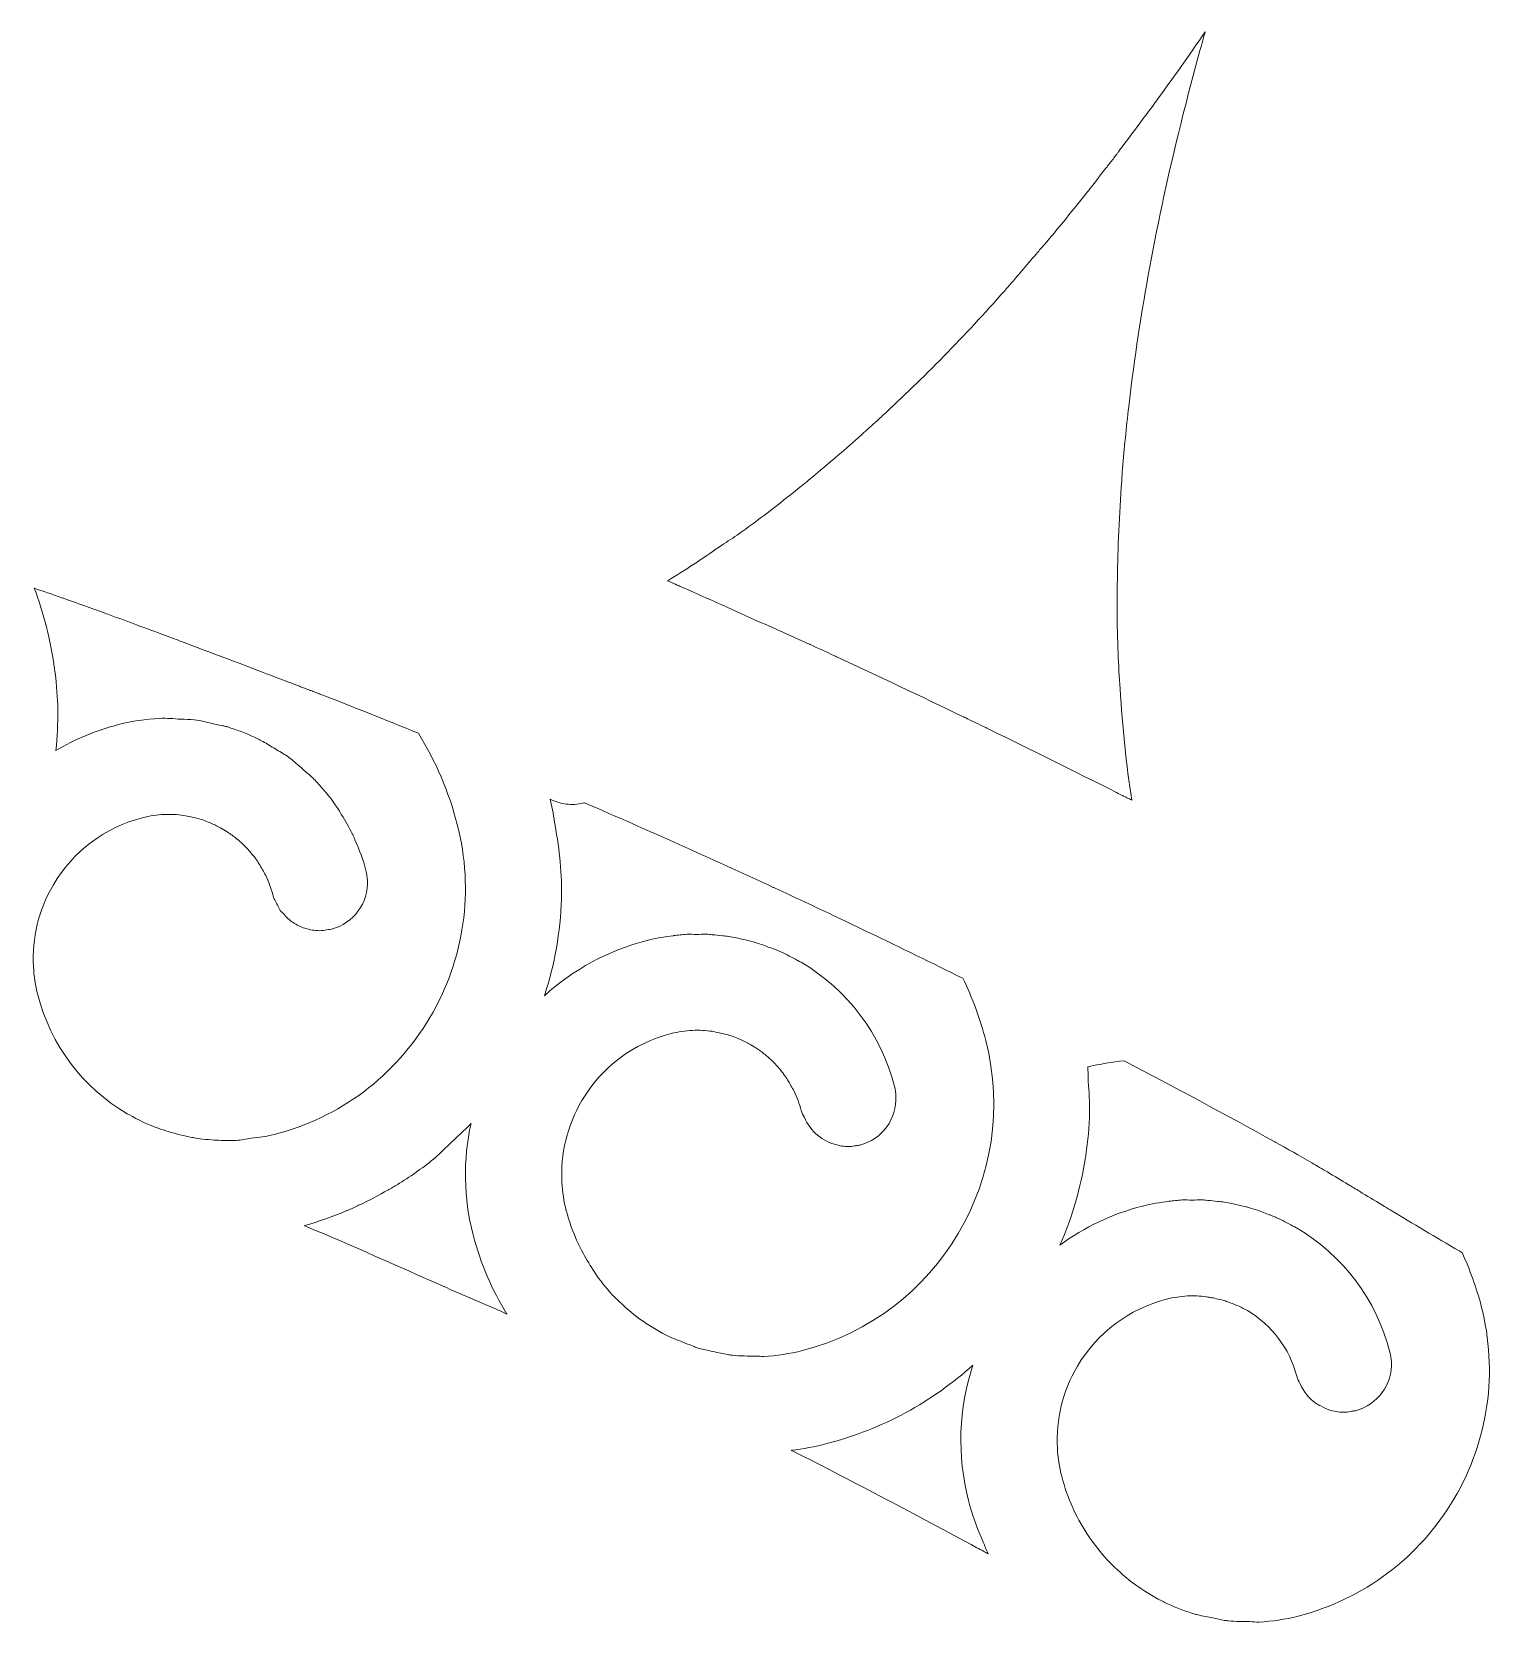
# Model space of a CAD drawing. Header units: millimetres. Extents: x -416 to 1516, y -417 to 43.
# Drawn here: x 958.66 to 973.9, y -35.03 to -18.49 of the extents above; entities that cross this region are included whole.
import ezdxf

# ---------------------------------------------------------------- set-up
doc = ezdxf.new("R2010")
doc.units = ezdxf.units.MM
doc.header["$MEASUREMENT"] = 0
doc.layers.add('Layer 2', color=7, linetype='Continuous')

msp = doc.modelspace()

# ---------------------------------------------------------------- linework, layer by layer
at = {"layer": 'Layer 2', "lineweight": 0}
for points, knots in [([(970.847, -18.53), (970.767, -18.81), (970.694, -19.087), (970.626, -19.362), (970.372, -20.367), (970.19, -21.338), (970.077, -22.268), (970.072, -22.31), (970.067, -22.352), (970.062, -22.393), (970.037, -22.61), (970.015, -22.825), (969.998, -23.036), (969.994, -23.08), (969.992, -23.122), (969.989, -23.165), (969.963, -23.515), (969.949, -23.857), (969.944, -24.192), (969.943, -24.298), (969.941, -24.405), (969.941, -24.51), (969.942, -24.66), (969.946, -24.808), (969.952, -24.955), (969.957, -25.08), (969.964, -25.203), (969.972, -25.326), (969.998, -25.725), (970.035, -26.115), (970.095, -26.485), (970.078, -26.476), (970.06, -26.468), (970.042, -26.459), (970.027, -26.451), (970.011, -26.444), (969.996, -26.436), (969.976, -26.426), (969.956, -26.416), (969.936, -26.406), (969.498, -26.184), (969.057, -25.965), (968.615, -25.749), (968.61, -25.747), (968.606, -25.745), (968.601, -25.742), (968.593, -25.738), (968.584, -25.734), (968.576, -25.73), (968.544, -25.714), (968.512, -25.699), (968.48, -25.683), (968.45, -25.669), (968.421, -25.655), (968.391, -25.64), (968.388, -25.639), (968.386, -25.638), (968.383, -25.637), (968.383, -25.637), (968.383, -25.637), (968.383, -25.637), (968.373, -25.632), (968.364, -25.627), (968.354, -25.623), (968.348, -25.62), (968.341, -25.617), (968.335, -25.614), (967.901, -25.403), (967.464, -25.197), (967.025, -24.993), (967.018, -24.99), (967.012, -24.987), (967.004, -24.983), (966.92, -24.944), (966.835, -24.905), (966.751, -24.866), (966.747, -24.864), (966.744, -24.862), (966.74, -24.861), (966.537, -24.768), (966.332, -24.679), (966.128, -24.587), (965.885, -24.478), (965.643, -24.367), (965.399, -24.261), (965.392, -24.258), (965.385, -24.255), (965.379, -24.252), (965.372, -24.249), (965.366, -24.246), (965.359, -24.243), (965.357, -24.242), (965.355, -24.241), (965.353, -24.241), (965.351, -24.24), (965.35, -24.239), (965.349, -24.239), (965.322, -24.227), (965.296, -24.215), (965.269, -24.203), (965.271, -24.203), (965.272, -24.202), (965.273, -24.201), (965.452, -24.093), (965.63, -23.971), (965.808, -23.849), (965.869, -23.807), (965.93, -23.771), (965.992, -23.728), (966.208, -23.574), (966.424, -23.407), (966.64, -23.234), (966.643, -23.232), (966.645, -23.229), (966.648, -23.227), (966.649, -23.226), (966.65, -23.225), (966.652, -23.224), (966.652, -23.224), (966.653, -23.223), (966.653, -23.223), (966.704, -23.182), (966.756, -23.138), (966.807, -23.096), (966.808, -23.095), (966.809, -23.094), (966.81, -23.093), (966.813, -23.091), (966.816, -23.088), (966.818, -23.086), (966.823, -23.082), (966.828, -23.079), (966.832, -23.075), (966.992, -22.942), (967.151, -22.805), (967.309, -22.662), (967.313, -22.658), (967.317, -22.655), (967.32, -22.652), (967.321, -22.651), (967.323, -22.65), (967.324, -22.649), (967.326, -22.646), (967.329, -22.644), (967.332, -22.641), (967.332, -22.641), (967.333, -22.64), (967.333, -22.64), (967.334, -22.64), (967.334, -22.639), (967.334, -22.639), (967.384, -22.594), (967.433, -22.551), (967.482, -22.505), (967.483, -22.504), (967.484, -22.503), (967.485, -22.502), (967.487, -22.501), (967.489, -22.499), (967.491, -22.497), (967.494, -22.495), (967.497, -22.492), (967.5, -22.489), (967.713, -22.291), (967.926, -22.087), (968.137, -21.871), (968.137, -21.871), (968.138, -21.87), (968.138, -21.87), (968.14, -21.868), (968.141, -21.867), (968.142, -21.865), (968.354, -21.649), (968.564, -21.421), (968.773, -21.187), (968.775, -21.184), (968.778, -21.181), (968.78, -21.178), (968.782, -21.176), (968.783, -21.175), (968.784, -21.173), (968.785, -21.173), (968.785, -21.172), (968.786, -21.171), (968.885, -21.06), (968.983, -20.941), (969.082, -20.826), (969.086, -20.821), (969.091, -20.816), (969.095, -20.811), (969.102, -20.803), (969.109, -20.795), (969.116, -20.786), (969.129, -20.771), (969.143, -20.755), (969.156, -20.74), (969.227, -20.656), (969.298, -20.574), (969.369, -20.487), (969.371, -20.485), (969.373, -20.482), (969.375, -20.479), (969.376, -20.478), (969.378, -20.476), (969.379, -20.475), (969.38, -20.473), (969.381, -20.471), (969.383, -20.47), (969.383, -20.47), (969.384, -20.469), (969.384, -20.469), (969.384, -20.468), (969.385, -20.467), (969.386, -20.466), (969.533, -20.286), (969.679, -20.1), (969.825, -19.912), (969.827, -19.909), (969.829, -19.906), (969.831, -19.904), (969.835, -19.899), (969.839, -19.894), (969.843, -19.889), (969.85, -19.879), (969.857, -19.871), (969.865, -19.861), (969.887, -19.832), (969.91, -19.802), (969.933, -19.772), (969.939, -19.764), (969.945, -19.756), (969.951, -19.748), (969.955, -19.743), (969.959, -19.738), (969.962, -19.733), (969.964, -19.731), (969.966, -19.728), (969.967, -19.726), (970.041, -19.629), (970.114, -19.53), (970.187, -19.431), (970.236, -19.366), (970.285, -19.302), (970.334, -19.234), (970.334, -19.234), (970.335, -19.233), (970.336, -19.232), (970.337, -19.23), (970.339, -19.228), (970.34, -19.226), (970.514, -18.988), (970.687, -18.745), (970.857, -18.494), (970.853, -18.506), (970.851, -18.518), (970.847, -18.53)], [0, 0, 0, 0, 1, 1, 1, 2, 2, 2, 3, 3, 3, 4, 4, 4, 5, 5, 5, 6, 6, 6, 7, 7, 7, 8, 8, 8, 9, 9, 9, 10, 10, 10, 11, 11, 11, 12, 12, 12, 13, 13, 13, 14, 14, 14, 15, 15, 15, 16, 16, 16, 17, 17, 17, 18, 18, 18, 19, 19, 19, 20, 20, 20, 21, 21, 21, 22, 22, 22, 23, 23, 23, 24, 24, 24, 25, 25, 25, 26, 26, 26, 27, 27, 27, 28, 28, 28, 29, 29, 29, 30, 30, 30, 31, 31, 31, 32, 32, 32, 33, 33, 33, 34, 34, 34, 35, 35, 35, 36, 36, 36, 37, 37, 37, 38, 38, 38, 39, 39, 39, 40, 40, 40, 41, 41, 41, 42, 42, 42, 43, 43, 43, 44, 44, 44, 45, 45, 45, 46, 46, 46, 47, 47, 47, 48, 48, 48, 49, 49, 49, 50, 50, 50, 51, 51, 51, 52, 52, 52, 53, 53, 53, 54, 54, 54, 55, 55, 55, 56, 56, 56, 57, 57, 57, 58, 58, 58, 59, 59, 59, 60, 60, 60, 61, 61, 61, 62, 62, 62, 63, 63, 63, 64, 64, 64, 65, 65, 65, 66, 66, 66, 67, 67, 67, 68, 68, 68, 69, 69, 69, 70, 70, 70, 71, 71, 71, 72, 72, 72, 73, 73, 73, 74, 74, 74, 75, 75, 75, 76, 76, 76, 77, 77, 77, 78, 78, 78, 79, 79, 79, 80, 80, 80, 81, 81, 81, 82, 82, 82, 83, 83, 83, 84, 84, 84, 85, 85, 85, 85]), ([(961.274, -27.664), (961.304, -27.7), (961.338, -27.732), (961.377, -27.758), (961.414, -27.782), (961.453, -27.803), (961.496, -27.817), (961.496, -27.817), (961.496, -27.817), (961.496, -27.817), (961.503, -27.819), (961.51, -27.82), (961.517, -27.822), (961.517, -27.822), (961.517, -27.822), (961.517, -27.822), (961.567, -27.836), (961.619, -27.844), (961.672, -27.841), (961.672, -27.841), (961.672, -27.841), (961.672, -27.841), (961.672, -27.841), (961.672, -27.841), (961.672, -27.841), (961.696, -27.84), (961.72, -27.835), (961.744, -27.83), (961.753, -27.828), (961.763, -27.828), (961.773, -27.826), (962.007, -27.766), (962.16, -27.55), (962.148, -27.317), (962.146, -27.284), (962.141, -27.251), (962.133, -27.217), (962.104, -27.105), (962.064, -26.999), (962.018, -26.897), (962.011, -26.878), (962.003, -26.859), (961.995, -26.841), (961.99, -26.83), (961.983, -26.821), (961.978, -26.811), (961.943, -26.742), (961.906, -26.675), (961.864, -26.611), (961.858, -26.602), (961.854, -26.591), (961.848, -26.582), (961.837, -26.565), (961.825, -26.549), (961.814, -26.533), (961.756, -26.451), (961.693, -26.372), (961.625, -26.3), (961.621, -26.296), (961.619, -26.292), (961.615, -26.289), (961.6, -26.272), (961.583, -26.257), (961.567, -26.241), (961.548, -26.223), (961.526, -26.207), (961.507, -26.189), (961.474, -26.16), (961.441, -26.13), (961.407, -26.103), (961.386, -26.086), (961.368, -26.066), (961.346, -26.051), (961.336, -26.043), (961.326, -26.036), (961.316, -26.028), (961.296, -26.014), (961.273, -26.003), (961.253, -25.99), (961.232, -25.976), (961.21, -25.964), (961.189, -25.951), (961.147, -25.926), (961.106, -25.897), (961.061, -25.874), (961.043, -25.864), (961.026, -25.854), (961.008, -25.845), (960.918, -25.802), (960.824, -25.765), (960.729, -25.735), (960.729, -25.734), (960.729, -25.734), (960.728, -25.734), (960.718, -25.73), (960.708, -25.725), (960.698, -25.722), (960.687, -25.719), (960.676, -25.718), (960.665, -25.715), (960.659, -25.713), (960.652, -25.713), (960.645, -25.711), (960.622, -25.706), (960.598, -25.702), (960.575, -25.696), (960.5, -25.678), (960.425, -25.657), (960.347, -25.648), (960.302, -25.642), (960.255, -25.645), (960.209, -25.642), (960.134, -25.638), (960.06, -25.63), (959.984, -25.634), (959.844, -25.641), (959.702, -25.662), (959.561, -25.698), (959.561, -25.698), (959.561, -25.698), (959.561, -25.698), (959.445, -25.728), (959.332, -25.766), (959.223, -25.811), (959.114, -25.857), (959.009, -25.909), (958.909, -25.968), (958.924, -25.828), (958.93, -25.687), (958.929, -25.545), (958.929, -25.545), (958.929, -25.545), (958.929, -25.545), (958.927, -25.418), (958.917, -25.29), (958.902, -25.163), (958.901, -25.16), (958.901, -25.157), (958.9, -25.154), (958.9, -25.154), (958.9, -25.154), (958.9, -25.154), (958.9, -25.154), (958.9, -25.15), (958.9, -25.15), (958.9, -25.149), (958.9, -25.149), (958.899, -25.148), (958.899, -25.146), (958.899, -25.143), (958.898, -25.141), (958.896, -25.118), (958.892, -25.096), (958.889, -25.074), (958.888, -25.073), (958.888, -25.072), (958.888, -25.071), (958.887, -25.064), (958.886, -25.057), (958.885, -25.05), (958.885, -25.05), (958.885, -25.05), (958.885, -25.05), (958.871, -24.955), (958.853, -24.861), (958.831, -24.767), (958.831, -24.767), (958.831, -24.767), (958.831, -24.767), (958.829, -24.76), (958.828, -24.753), (958.826, -24.746), (958.826, -24.745), (958.826, -24.744), (958.825, -24.742), (958.82, -24.723), (958.816, -24.703), (958.811, -24.683), (958.81, -24.677), (958.808, -24.672), (958.807, -24.666), (958.807, -24.664), (958.806, -24.662), (958.806, -24.66), (958.805, -24.659), (958.805, -24.657), (958.805, -24.656), (958.771, -24.53), (958.733, -24.404), (958.685, -24.28), (958.685, -24.281), (958.686, -24.281), (958.686, -24.281), (958.773, -24.31), (958.869, -24.343), (958.972, -24.379), (958.977, -24.381), (958.983, -24.383), (958.989, -24.385), (959.07, -24.414), (959.157, -24.445), (959.244, -24.477), (959.297, -24.495), (959.35, -24.515), (959.404, -24.534), (959.424, -24.542), (959.445, -24.549), (959.465, -24.557), (959.561, -24.592), (959.659, -24.628), (959.758, -24.664), (959.763, -24.666), (959.768, -24.668), (959.773, -24.67), (959.882, -24.71), (959.991, -24.751), (960.1, -24.791), (960.139, -24.806), (960.177, -24.82), (960.215, -24.835), (960.288, -24.862), (960.361, -24.889), (960.431, -24.916), (960.788, -25.05), (961.113, -25.175), (961.337, -25.26), (961.358, -25.268), (961.377, -25.275), (961.396, -25.283), (961.402, -25.285), (961.408, -25.287), (961.413, -25.289), (961.419, -25.291), (961.426, -25.294), (961.432, -25.296), (961.447, -25.302), (961.46, -25.307), (961.473, -25.312), (961.48, -25.314), (961.486, -25.317), (961.493, -25.319), (961.509, -25.325), (961.527, -25.332), (961.54, -25.337), (961.541, -25.338), (961.542, -25.338), (961.543, -25.339), (961.557, -25.344), (961.566, -25.347), (961.577, -25.351), (961.58, -25.352), (961.582, -25.353), (961.584, -25.354), (961.596, -25.358), (961.61, -25.364), (961.618, -25.367), (961.618, -25.367), (961.618, -25.367), (961.619, -25.367), (961.63, -25.371), (961.633, -25.372), (961.637, -25.373), (961.639, -25.374), (961.646, -25.377), (961.646, -25.377), (961.992, -25.511), (962.335, -25.65), (962.678, -25.789), (962.856, -26.076), (962.994, -26.395), (963.082, -26.739), (963.258, -27.424), (963.157, -28.136), (962.797, -28.745), (962.437, -29.354), (961.862, -29.786), (961.177, -29.962), (961.098, -29.983), (961.018, -29.989), (960.939, -29.999), (960.887, -30.006), (960.836, -30.021), (960.784, -30.023), (960.768, -30.024), (960.752, -30.022), (960.736, -30.023), (960.675, -30.025), (960.616, -30.022), (960.556, -30.019), (960.515, -30.016), (960.473, -30.014), (960.432, -30.009), (960.403, -30.005), (960.375, -30), (960.346, -29.994), (960.339, -29.993), (960.332, -29.992), (960.324, -29.991), (960.241, -29.976), (960.159, -29.956), (960.078, -29.931), (960.042, -29.919), (960.006, -29.909), (959.971, -29.896), (959.867, -29.857), (959.765, -29.811), (959.667, -29.754), (959.661, -29.751), (959.655, -29.749), (959.649, -29.745), (959.185, -29.471), (958.856, -29.032), (958.721, -28.51), (958.696, -28.412), (958.681, -28.313), (958.676, -28.215), (958.659, -27.919), (958.73, -27.624), (958.884, -27.363), (959.09, -27.014), (959.419, -26.767), (959.811, -26.667), (959.885, -26.647), (959.96, -26.636), (960.034, -26.633), (960.103, -26.629), (960.171, -26.634), (960.238, -26.643), (960.263, -26.646), (960.287, -26.654), (960.311, -26.659), (960.353, -26.667), (960.395, -26.677), (960.436, -26.69), (960.462, -26.699), (960.487, -26.71), (960.512, -26.721), (960.549, -26.736), (960.585, -26.752), (960.62, -26.771), (960.645, -26.785), (960.668, -26.8), (960.691, -26.815), (960.725, -26.837), (960.757, -26.86), (960.788, -26.885), (960.809, -26.902), (960.83, -26.92), (960.85, -26.939), (960.88, -26.968), (960.908, -26.999), (960.935, -27.031), (960.952, -27.05), (960.969, -27.069), (960.984, -27.09), (961.011, -27.128), (961.035, -27.169), (961.058, -27.21), (961.068, -27.229), (961.081, -27.247), (961.09, -27.267), (961.12, -27.33), (961.145, -27.396), (961.163, -27.466), (961.173, -27.506), (961.193, -27.54), (961.212, -27.574), (961.222, -27.593), (961.229, -27.614), (961.241, -27.631), (961.241, -27.631), (961.241, -27.631), (961.241, -27.631), (961.25, -27.644), (961.263, -27.652), (961.274, -27.664)], [0, 0, 0, 0, 1, 1, 1, 2, 2, 2, 3, 3, 3, 4, 4, 4, 5, 5, 5, 6, 6, 6, 7, 7, 7, 8, 8, 8, 9, 9, 9, 10, 10, 10, 11, 11, 11, 12, 12, 12, 13, 13, 13, 14, 14, 14, 15, 15, 15, 16, 16, 16, 17, 17, 17, 18, 18, 18, 19, 19, 19, 20, 20, 20, 21, 21, 21, 22, 22, 22, 23, 23, 23, 24, 24, 24, 25, 25, 25, 26, 26, 26, 27, 27, 27, 28, 28, 28, 29, 29, 29, 30, 30, 30, 31, 31, 31, 32, 32, 32, 33, 33, 33, 34, 34, 34, 35, 35, 35, 36, 36, 36, 37, 37, 37, 38, 38, 38, 39, 39, 39, 40, 40, 40, 41, 41, 41, 42, 42, 42, 43, 43, 43, 44, 44, 44, 45, 45, 45, 46, 46, 46, 47, 47, 47, 48, 48, 48, 49, 49, 49, 50, 50, 50, 51, 51, 51, 52, 52, 52, 53, 53, 53, 54, 54, 54, 55, 55, 55, 56, 56, 56, 57, 57, 57, 58, 58, 58, 59, 59, 59, 60, 60, 60, 61, 61, 61, 62, 62, 62, 63, 63, 63, 64, 64, 64, 65, 65, 65, 66, 66, 66, 67, 67, 67, 68, 68, 68, 69, 69, 69, 70, 70, 70, 71, 71, 71, 72, 72, 72, 73, 73, 73, 74, 74, 74, 75, 75, 75, 76, 76, 76, 77, 77, 77, 78, 78, 78, 79, 79, 79, 80, 80, 80, 81, 81, 81, 82, 82, 82, 83, 83, 83, 84, 84, 84, 85, 85, 85, 86, 86, 86, 87, 87, 87, 88, 88, 88, 89, 89, 89, 90, 90, 90, 91, 91, 91, 92, 92, 92, 93, 93, 93, 94, 94, 94, 95, 95, 95, 96, 96, 96, 97, 97, 97, 98, 98, 98, 99, 99, 99, 100, 100, 100, 101, 101, 101, 102, 102, 102, 103, 103, 103, 104, 104, 104, 105, 105, 105, 106, 106, 106, 107, 107, 107, 108, 108, 108, 109, 109, 109, 110, 110, 110, 111, 111, 111, 112, 112, 112, 113, 113, 113, 114, 114, 114, 115, 115, 115, 116, 116, 116, 117, 117, 117, 118, 118, 118, 119, 119, 119, 120, 120, 120, 121, 121, 121, 122, 122, 122, 123, 123, 123, 124, 124, 124, 125, 125, 125, 125]), ([(966.671, -32.207), (966.537, -32.242), (966.402, -32.262), (966.268, -32.269), (966.239, -32.27), (966.211, -32.265), (966.183, -32.265), (966.104, -32.266), (966.025, -32.264), (965.947, -32.257), (965.934, -32.255), (965.92, -32.254), (965.906, -32.252), (965.885, -32.248), (965.864, -32.242), (965.842, -32.239), (965.787, -32.23), (965.733, -32.216), (965.679, -32.204), (965.656, -32.198), (965.632, -32.196), (965.609, -32.189), (965.594, -32.185), (965.579, -32.18), (965.565, -32.176), (965.557, -32.173), (965.55, -32.169), (965.543, -32.167), (965.52, -32.157), (965.497, -32.148), (965.474, -32.14), (965.443, -32.128), (965.412, -32.114), (965.381, -32.102), (965.348, -32.088), (965.313, -32.078), (965.281, -32.063), (965.272, -32.058), (965.263, -32.053), (965.254, -32.048), (965.063, -31.951), (964.888, -31.824), (964.737, -31.671), (964.731, -31.665), (964.725, -31.66), (964.719, -31.654), (964.65, -31.582), (964.587, -31.505), (964.529, -31.423), (964.511, -31.398), (964.495, -31.372), (964.479, -31.346), (964.437, -31.282), (964.399, -31.214), (964.364, -31.144), (964.35, -31.116), (964.336, -31.088), (964.323, -31.059), (964.28, -30.962), (964.243, -30.862), (964.216, -30.756), (964.216, -30.756), (964.215, -30.755), (964.215, -30.755), (964.19, -30.657), (964.175, -30.558), (964.17, -30.46), (964.153, -30.164), (964.224, -29.869), (964.378, -29.608), (964.584, -29.259), (964.913, -29.012), (965.305, -28.912), (965.379, -28.893), (965.454, -28.882), (965.528, -28.878), (965.597, -28.875), (965.665, -28.879), (965.732, -28.888), (965.756, -28.892), (965.779, -28.899), (965.803, -28.904), (965.846, -28.912), (965.888, -28.922), (965.929, -28.935), (965.955, -28.944), (965.98, -28.955), (966.005, -28.965), (966.042, -28.981), (966.079, -28.997), (966.114, -29.017), (966.138, -29.03), (966.162, -29.045), (966.185, -29.06), (966.218, -29.082), (966.251, -29.105), (966.282, -29.13), (966.303, -29.148), (966.324, -29.165), (966.344, -29.184), (966.374, -29.212), (966.401, -29.243), (966.428, -29.274), (966.445, -29.295), (966.463, -29.314), (966.478, -29.336), (966.505, -29.373), (966.529, -29.413), (966.551, -29.454), (966.562, -29.473), (966.575, -29.492), (966.584, -29.512), (966.614, -29.575), (966.639, -29.641), (966.657, -29.711), (966.664, -29.738), (966.679, -29.759), (966.69, -29.783), (966.754, -29.93), (966.879, -30.035), (967.031, -30.07), (967.075, -30.081), (967.12, -30.089), (967.166, -30.086), (967.166, -30.086), (967.167, -30.086), (967.167, -30.086), (967.167, -30.086), (967.167, -30.086), (967.167, -30.086), (967.167, -30.086), (967.167, -30.086), (967.167, -30.086), (967.185, -30.086), (967.204, -30.081), (967.222, -30.078), (967.237, -30.075), (967.252, -30.075), (967.267, -30.071), (967.501, -30.011), (967.654, -29.795), (967.642, -29.562), (967.641, -29.529), (967.636, -29.496), (967.627, -29.462), (967.487, -28.916), (967.142, -28.457), (966.656, -28.17), (966.656, -28.17), (966.656, -28.17), (966.655, -28.17), (966.644, -28.163), (966.631, -28.158), (966.619, -28.151), (966.562, -28.119), (966.505, -28.09), (966.447, -28.063), (966.435, -28.058), (966.423, -28.053), (966.411, -28.049), (966.406, -28.046), (966.401, -28.043), (966.396, -28.041), (966.384, -28.036), (966.372, -28.032), (966.36, -28.028), (966.314, -28.01), (966.269, -27.993), (966.223, -27.978), (966.193, -27.968), (966.164, -27.96), (966.135, -27.952), (966.085, -27.938), (966.034, -27.927), (965.984, -27.917), (965.957, -27.912), (965.931, -27.906), (965.905, -27.902), (965.883, -27.898), (965.86, -27.898), (965.838, -27.895), (965.838, -27.895), (965.838, -27.895), (965.838, -27.895), (965.802, -27.89), (965.767, -27.886), (965.732, -27.884), (965.712, -27.882), (965.693, -27.878), (965.673, -27.878), (965.639, -27.876), (965.605, -27.881), (965.57, -27.881), (965.536, -27.881), (965.502, -27.877), (965.468, -27.879), (965.445, -27.88), (965.423, -27.884), (965.4, -27.886), (965.4, -27.886), (965.4, -27.886), (965.4, -27.886), (965.399, -27.886), (965.399, -27.886), (965.399, -27.886), (965.376, -27.888), (965.353, -27.891), (965.33, -27.893), (965.33, -27.894), (965.329, -27.894), (965.329, -27.894), (965.329, -27.894), (965.329, -27.894), (965.329, -27.894), (965.238, -27.905), (965.148, -27.92), (965.058, -27.942), (965.057, -27.943), (965.056, -27.943), (965.055, -27.943), (965.055, -27.943), (965.055, -27.943), (965.055, -27.943), (965.055, -27.943), (965.055, -27.943), (965.055, -27.943), (964.651, -28.047), (964.288, -28.245), (963.988, -28.518), (964.094, -28.192), (964.154, -27.855), (964.165, -27.514), (964.173, -27.259), (964.145, -27.002), (964.098, -26.746), (964.083, -26.66), (964.074, -26.575), (964.052, -26.49), (964.051, -26.489), (964.051, -26.489), (964.051, -26.488), (964.05, -26.483), (964.048, -26.479), (964.047, -26.474), (964.099, -26.5), (964.155, -26.517), (964.214, -26.525), (964.214, -26.525), (964.214, -26.525), (964.214, -26.525), (964.214, -26.525), (964.214, -26.525), (964.214, -26.525), (964.273, -26.532), (964.335, -26.529), (964.396, -26.513), (964.399, -26.512), (964.401, -26.512), (964.403, -26.511), (964.404, -26.512), (964.405, -26.512), (964.405, -26.512), (965.064, -26.797), (965.718, -27.09), (966.367, -27.391), (966.376, -27.395), (966.385, -27.399), (966.394, -27.403), (967.046, -27.706), (967.694, -28.017), (968.337, -28.337), (968.338, -28.337), (968.338, -28.337), (968.339, -28.337), (968.437, -28.541), (968.518, -28.757), (968.576, -28.984), (968.94, -30.398), (968.085, -31.844), (966.671, -32.207)], [0, 0, 0, 0, 1, 1, 1, 2, 2, 2, 3, 3, 3, 4, 4, 4, 5, 5, 5, 6, 6, 6, 7, 7, 7, 8, 8, 8, 9, 9, 9, 10, 10, 10, 11, 11, 11, 12, 12, 12, 13, 13, 13, 14, 14, 14, 15, 15, 15, 16, 16, 16, 17, 17, 17, 18, 18, 18, 19, 19, 19, 20, 20, 20, 21, 21, 21, 22, 22, 22, 23, 23, 23, 24, 24, 24, 25, 25, 25, 26, 26, 26, 27, 27, 27, 28, 28, 28, 29, 29, 29, 30, 30, 30, 31, 31, 31, 32, 32, 32, 33, 33, 33, 34, 34, 34, 35, 35, 35, 36, 36, 36, 37, 37, 37, 38, 38, 38, 39, 39, 39, 40, 40, 40, 41, 41, 41, 42, 42, 42, 43, 43, 43, 44, 44, 44, 45, 45, 45, 46, 46, 46, 47, 47, 47, 48, 48, 48, 49, 49, 49, 50, 50, 50, 51, 51, 51, 52, 52, 52, 53, 53, 53, 54, 54, 54, 55, 55, 55, 56, 56, 56, 57, 57, 57, 58, 58, 58, 59, 59, 59, 60, 60, 60, 61, 61, 61, 62, 62, 62, 63, 63, 63, 64, 64, 64, 65, 65, 65, 66, 66, 66, 67, 67, 67, 68, 68, 68, 69, 69, 69, 70, 70, 70, 71, 71, 71, 72, 72, 72, 73, 73, 73, 74, 74, 74, 75, 75, 75, 76, 76, 76, 77, 77, 77, 78, 78, 78, 79, 79, 79, 80, 80, 80, 81, 81, 81, 82, 82, 82, 83, 83, 83, 84, 84, 84, 85, 85, 85, 86, 86, 86, 87, 87, 87, 88, 88, 88, 89, 89, 89, 90, 90, 90, 91, 91, 91, 92, 92, 92, 93, 93, 93, 93]), ([(971.588, -30.042), (971.589, -30.043), (971.59, -30.043), (971.592, -30.044), (971.592, -30.044), (971.593, -30.045), (971.593, -30.045), (971.708, -30.107), (971.835, -30.18), (971.967, -30.257), (972.019, -30.287), (972.072, -30.319), (972.127, -30.351), (972.198, -30.393), (972.271, -30.437), (972.345, -30.482), (972.383, -30.504), (972.423, -30.529), (972.461, -30.552), (972.539, -30.599), (972.617, -30.646), (972.695, -30.694), (972.698, -30.695), (972.701, -30.697), (972.703, -30.698), (972.729, -30.714), (972.753, -30.728), (972.779, -30.744), (973.016, -30.887), (973.256, -31.032), (973.498, -31.172), (973.499, -31.172), (973.5, -31.173), (973.501, -31.173), (973.501, -31.174), (973.502, -31.174), (973.503, -31.175), (973.511, -31.179), (973.519, -31.184), (973.526, -31.188), (973.527, -31.189), (973.527, -31.189), (973.528, -31.189), (973.608, -31.367), (973.677, -31.551), (973.727, -31.746), (973.903, -32.431), (973.802, -33.144), (973.442, -33.753), (973.082, -34.361), (972.507, -34.793), (971.822, -34.97), (971.687, -35.004), (971.552, -35.024), (971.419, -35.031), (971.385, -35.033), (971.353, -35.027), (971.32, -35.027), (971.246, -35.027), (971.171, -35.026), (971.098, -35.019), (971.084, -35.017), (971.071, -35.016), (971.057, -35.015), (971.016, -35.008), (970.976, -34.997), (970.936, -34.989), (970.884, -34.979), (970.832, -34.968), (970.78, -34.956), (970.774, -34.954), (970.767, -34.953), (970.76, -34.951), (970.745, -34.947), (970.73, -34.942), (970.715, -34.938), (970.618, -34.907), (970.523, -34.87), (970.432, -34.825), (970.423, -34.82), (970.414, -34.815), (970.405, -34.81), (970.214, -34.713), (970.039, -34.586), (969.887, -34.433), (969.882, -34.428), (969.876, -34.422), (969.87, -34.416), (969.797, -34.341), (969.73, -34.259), (969.669, -34.172), (969.662, -34.162), (969.655, -34.153), (969.649, -34.143), (969.589, -34.055), (969.535, -33.961), (969.489, -33.862), (969.486, -33.855), (969.484, -33.849), (969.481, -33.842), (969.434, -33.739), (969.395, -33.631), (969.366, -33.518), (969.341, -33.42), (969.326, -33.321), (969.32, -33.222), (969.304, -32.926), (969.375, -32.631), (969.529, -32.37), (969.735, -32.022), (970.064, -31.775), (970.456, -31.674), (970.528, -31.655), (970.6, -31.644), (970.673, -31.64), (970.673, -31.64), (970.673, -31.64), (970.673, -31.64), (970.737, -31.637), (970.802, -31.641), (970.866, -31.648), (970.878, -31.65), (970.89, -31.652), (970.903, -31.655), (970.909, -31.656), (970.916, -31.657), (970.923, -31.658), (970.97, -31.666), (971.017, -31.678), (971.063, -31.692), (971.081, -31.698), (971.099, -31.703), (971.117, -31.71), (971.179, -31.733), (971.239, -31.76), (971.297, -31.793), (971.552, -31.945), (971.734, -32.186), (971.808, -32.474), (971.815, -32.503), (971.832, -32.528), (971.844, -32.554), (971.883, -32.637), (971.937, -32.709), (972.009, -32.759), (972.009, -32.759), (972.009, -32.759), (972.009, -32.759), (972.025, -32.77), (972.043, -32.775), (972.059, -32.784), (972.092, -32.802), (972.124, -32.82), (972.161, -32.83), (972.161, -32.83), (972.161, -32.83), (972.161, -32.83), (972.211, -32.843), (972.263, -32.851), (972.317, -32.849), (972.317, -32.849), (972.317, -32.849), (972.317, -32.849), (972.317, -32.849), (972.317, -32.849), (972.317, -32.849), (972.317, -32.849), (972.317, -32.849), (972.317, -32.849), (972.338, -32.848), (972.36, -32.843), (972.382, -32.839), (972.394, -32.837), (972.406, -32.836), (972.418, -32.833), (972.652, -32.773), (972.804, -32.557), (972.793, -32.325), (972.791, -32.292), (972.786, -32.258), (972.777, -32.225), (972.637, -31.678), (972.292, -31.22), (971.807, -30.933), (971.807, -30.932), (971.806, -30.932), (971.806, -30.932), (971.794, -30.925), (971.781, -30.92), (971.769, -30.913), (971.713, -30.882), (971.656, -30.852), (971.598, -30.826), (971.586, -30.82), (971.574, -30.816), (971.561, -30.811), (971.556, -30.809), (971.551, -30.805), (971.546, -30.803), (971.536, -30.799), (971.525, -30.796), (971.515, -30.792), (971.514, -30.792), (971.514, -30.792), (971.514, -30.792), (971.468, -30.773), (971.421, -30.755), (971.374, -30.74), (971.344, -30.731), (971.315, -30.722), (971.286, -30.714), (971.282, -30.713), (971.277, -30.712), (971.273, -30.711), (971.273, -30.711), (971.273, -30.711), (971.273, -30.711), (971.245, -30.704), (971.218, -30.698), (971.19, -30.692), (971.171, -30.688), (971.153, -30.683), (971.135, -30.679), (971.108, -30.674), (971.082, -30.668), (971.056, -30.664), (971.034, -30.661), (971.011, -30.66), (970.989, -30.657), (970.988, -30.657), (970.988, -30.657), (970.988, -30.657), (970.953, -30.653), (970.918, -30.649), (970.883, -30.646), (970.863, -30.645), (970.844, -30.641), (970.824, -30.64), (970.79, -30.639), (970.755, -30.643), (970.721, -30.643), (970.687, -30.643), (970.653, -30.64), (970.619, -30.641), (970.596, -30.643), (970.573, -30.647), (970.55, -30.649), (970.55, -30.649), (970.55, -30.649), (970.55, -30.649), (970.55, -30.649), (970.549, -30.649), (970.549, -30.649), (970.526, -30.651), (970.504, -30.653), (970.481, -30.656), (970.481, -30.656), (970.48, -30.656), (970.48, -30.656), (970.48, -30.656), (970.48, -30.656), (970.48, -30.656), (970.389, -30.667), (970.299, -30.682), (970.209, -30.705), (970.208, -30.705), (970.207, -30.705), (970.206, -30.706), (970.206, -30.706), (970.206, -30.706), (970.206, -30.706), (970.206, -30.706), (970.206, -30.706), (970.206, -30.706), (969.891, -30.786), (969.602, -30.925), (969.347, -31.111), (969.475, -30.822), (969.564, -30.516), (969.613, -30.2), (969.615, -30.191), (969.614, -30.182), (969.616, -30.173), (969.637, -30.028), (969.652, -29.882), (969.655, -29.734), (969.658, -29.627), (969.649, -29.518), (969.642, -29.409), (969.639, -29.359), (969.641, -29.308), (969.636, -29.257), (969.762, -29.228), (969.889, -29.209), (970.015, -29.194), (970.015, -29.194), (970.015, -29.194), (970.015, -29.194), (970.54, -29.471), (971.063, -29.751), (971.581, -30.038), (971.583, -30.04), (971.586, -30.041), (971.588, -30.042)], [0, 0, 0, 0, 1, 1, 1, 2, 2, 2, 3, 3, 3, 4, 4, 4, 5, 5, 5, 6, 6, 6, 7, 7, 7, 8, 8, 8, 9, 9, 9, 10, 10, 10, 11, 11, 11, 12, 12, 12, 13, 13, 13, 14, 14, 14, 15, 15, 15, 16, 16, 16, 17, 17, 17, 18, 18, 18, 19, 19, 19, 20, 20, 20, 21, 21, 21, 22, 22, 22, 23, 23, 23, 24, 24, 24, 25, 25, 25, 26, 26, 26, 27, 27, 27, 28, 28, 28, 29, 29, 29, 30, 30, 30, 31, 31, 31, 32, 32, 32, 33, 33, 33, 34, 34, 34, 35, 35, 35, 36, 36, 36, 37, 37, 37, 38, 38, 38, 39, 39, 39, 40, 40, 40, 41, 41, 41, 42, 42, 42, 43, 43, 43, 44, 44, 44, 45, 45, 45, 46, 46, 46, 47, 47, 47, 48, 48, 48, 49, 49, 49, 50, 50, 50, 51, 51, 51, 52, 52, 52, 53, 53, 53, 54, 54, 54, 55, 55, 55, 56, 56, 56, 57, 57, 57, 58, 58, 58, 59, 59, 59, 60, 60, 60, 61, 61, 61, 62, 62, 62, 63, 63, 63, 64, 64, 64, 65, 65, 65, 66, 66, 66, 67, 67, 67, 68, 68, 68, 69, 69, 69, 70, 70, 70, 71, 71, 71, 72, 72, 72, 73, 73, 73, 74, 74, 74, 75, 75, 75, 76, 76, 76, 77, 77, 77, 78, 78, 78, 79, 79, 79, 80, 80, 80, 81, 81, 81, 82, 82, 82, 83, 83, 83, 84, 84, 84, 85, 85, 85, 86, 86, 86, 87, 87, 87, 88, 88, 88, 89, 89, 89, 90, 90, 90, 91, 91, 91, 92, 92, 92, 93, 93, 93, 94, 94, 94, 95, 95, 95, 96, 96, 96, 97, 97, 97, 98, 98, 98, 99, 99, 99, 100, 100, 100, 101, 101, 101, 101]), ([(961.935, -30.753), (961.936, -30.752), (961.937, -30.752), (961.938, -30.751), (961.938, -30.751), (961.938, -30.751), (961.939, -30.751), (961.977, -30.735), (962.014, -30.717), (962.051, -30.7), (962.051, -30.7), (962.052, -30.699), (962.052, -30.699), (962.055, -30.698), (962.057, -30.697), (962.06, -30.696), (962.164, -30.648), (962.266, -30.595), (962.364, -30.537), (962.367, -30.536), (962.369, -30.535), (962.371, -30.533), (962.372, -30.533), (962.372, -30.533), (962.372, -30.533), (962.407, -30.512), (962.442, -30.493), (962.475, -30.472), (962.476, -30.472), (962.476, -30.472), (962.476, -30.471), (962.478, -30.47), (962.48, -30.469), (962.482, -30.468), (962.612, -30.386), (962.738, -30.298), (962.856, -30.2), (962.904, -30.159), (962.946, -30.111), (962.993, -30.068), (963.072, -29.995), (963.153, -29.925), (963.225, -29.845), (963.142, -30.223), (963.147, -30.618), (963.246, -31.004), (963.323, -31.303), (963.444, -31.578), (963.597, -31.828), (963.59, -31.825), (963.583, -31.822), (963.575, -31.818), (963.361, -31.721), (963.143, -31.631), (962.928, -31.536), (962.46, -31.328), (961.993, -31.119), (961.52, -30.921), (961.51, -30.917), (961.501, -30.913), (961.492, -30.909), (961.644, -30.867), (961.791, -30.813), (961.935, -30.753)], [0, 0, 0, 0, 1, 1, 1, 2, 2, 2, 3, 3, 3, 4, 4, 4, 5, 5, 5, 6, 6, 6, 7, 7, 7, 8, 8, 8, 9, 9, 9, 10, 10, 10, 11, 11, 11, 12, 12, 12, 13, 13, 13, 14, 14, 14, 15, 15, 15, 16, 16, 16, 17, 17, 17, 18, 18, 18, 19, 19, 19, 20, 20, 20, 21, 21, 21, 21]), ([(968.397, -33.767), (968.435, -33.918), (968.489, -34.061), (968.549, -34.199), (968.566, -34.239), (968.581, -34.281), (968.6, -34.32), (968.584, -34.311), (968.567, -34.302), (968.551, -34.294), (968.528, -34.282), (968.505, -34.271), (968.483, -34.258), (967.851, -33.915), (967.215, -33.58), (966.573, -33.254), (966.569, -33.253), (966.566, -33.251), (966.563, -33.249), (966.561, -33.248), (966.559, -33.247), (966.557, -33.246), (966.557, -33.246), (966.556, -33.246), (966.556, -33.246), (966.556, -33.246), (966.556, -33.246), (966.556, -33.245), (966.678, -33.23), (966.8, -33.207), (966.922, -33.176), (967.215, -33.1), (967.49, -32.991), (967.745, -32.853), (967.872, -32.783), (967.994, -32.707), (968.111, -32.625), (968.227, -32.542), (968.338, -32.454), (968.443, -32.359), (968.294, -32.811), (968.275, -33.296), (968.397, -33.767)], [0, 0, 0, 0, 1, 1, 1, 2, 2, 2, 3, 3, 3, 4, 4, 4, 5, 5, 5, 6, 6, 6, 7, 7, 7, 8, 8, 8, 9, 9, 9, 10, 10, 10, 11, 11, 11, 12, 12, 12, 13, 13, 13, 14, 14, 14, 14])]:
    msp.add_open_spline(points, degree=3, knots=knots, dxfattribs=at)

doc.saveas('drawing.dxf')
